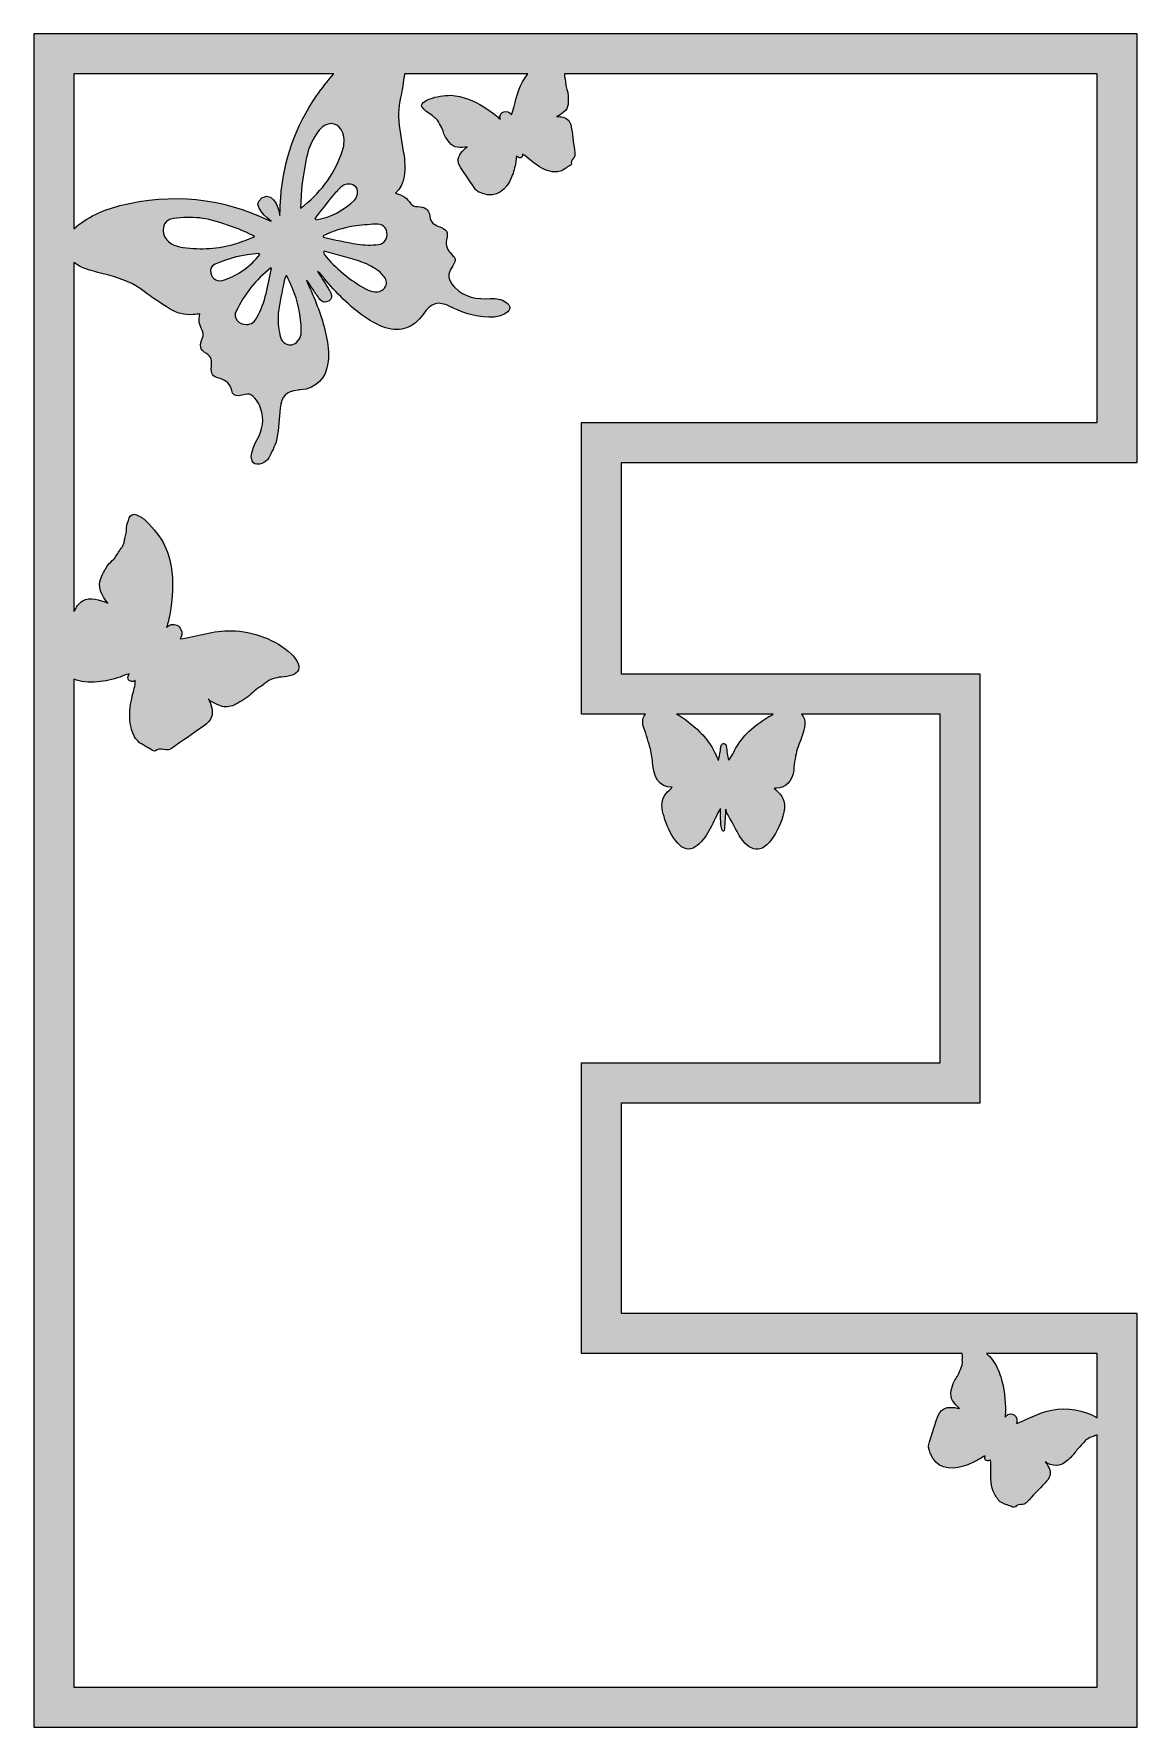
# Model space of a CAD drawing. Header units: millimetres. Extents: x 10 to 564, y -269 to -8.
# Drawn here: x 287.3 to 370, y -269.4 to -142.5 of the extents above; entities that cross this region are included whole.
import ezdxf

# ---------------------------------------------------------------- set-up
doc = ezdxf.new("R2010")
doc.units = ezdxf.units.MM
doc.header["$MEASUREMENT"] = 0
doc.layers.add('Layer 3', color=7, linetype='Continuous')

msp = doc.modelspace()

# ---------------------------------------------------------------- hatches: boundary and pattern name
at = {"layer": 'Layer 3'}
h = msp.add_hatch(color=1, dxfattribs=at)
h.dxf.hatch_style = 2
h.paths.add_polyline_path([(369.98, -174.61), (369.98, -142.45), (287.28, -142.45), (287.28, -269.45), (369.98, -269.45), (369.98, -238.42), (331.34, -238.42), (331.34, -222.63), (358.23, -222.63), (358.23, -190.47), (331.34, -190.47), (331.34, -174.61)])
edge = h.paths.add_edge_path()
edge.add_spline(control_points=[(313.11, -158.25), (312.59, -158.31), (312.05, -158.3), (311.54, -158.22), (310.68, -158.09), (309.83, -157.88), (308.98, -157.71), (308.97, -157.67), (308.97, -157.63), (308.97, -157.59), (309.68, -157.24), (310.44, -157), (311.23, -156.88), (311.78, -156.8), (312.34, -156.75), (312.9, -156.72), (313.38, -156.7), (313.69, -156.95), (313.75, -157.35), (313.81, -157.79), (313.57, -158.2), (313.11, -158.25)], knot_values=[0, 0, 0, 0, 1, 1, 1, 2, 2, 2, 3, 3, 3, 4, 4, 4, 5, 5, 5, 6, 6, 6, 7, 7, 7, 7], degree=3, periodic=1)
edge = h.paths.add_edge_path()
edge.add_spline(control_points=[(313.63, -161.41), (313.47, -161.73), (313.16, -161.83), (312.83, -161.79), (312.61, -161.77), (312.38, -161.71), (312.19, -161.6), (310.97, -160.93), (309.91, -160.06), (309.03, -158.98), (309.01, -158.96), (309, -158.92), (308.99, -158.9), (309.01, -158.85), (309.02, -158.8), (309.04, -158.75), (309.52, -158.88), (310, -159.02), (310.48, -159.15), (311.42, -159.39), (312.36, -159.65), (313.14, -160.26), (313.26, -160.35), (313.37, -160.47), (313.47, -160.59), (313.68, -160.83), (313.79, -161.11), (313.63, -161.41)], knot_values=[0, 0, 0, 0, 1, 1, 1, 2, 2, 2, 3, 3, 3, 4, 4, 4, 5, 5, 5, 6, 6, 6, 7, 7, 7, 8, 8, 8, 9, 9, 9, 9], degree=3, periodic=1)
edge = h.paths.add_edge_path()
edge.add_spline(control_points=[(311.54, -154.44), (311.52, -154.6), (311.45, -154.78), (311.34, -154.89), (310.53, -155.67), (309.58, -156.21), (308.44, -156.39), (308.41, -156.36), (308.38, -156.32), (308.35, -156.29), (308.77, -155.74), (309.19, -155.19), (309.63, -154.65), (309.84, -154.4), (310.07, -154.17), (310.3, -153.94), (310.55, -153.71), (310.96, -153.65), (311.24, -153.79), (311.52, -153.93), (311.58, -154.18), (311.54, -154.44)], knot_values=[0, 0, 0, 0, 1, 1, 1, 2, 2, 2, 3, 3, 3, 4, 4, 4, 5, 5, 5, 6, 6, 6, 7, 7, 7, 7], degree=3, periodic=1)
edge = h.paths.add_edge_path()
edge.add_spline(control_points=[(310.44, -149.88), (310.59, -150.32), (310.56, -150.75), (310.42, -151.19), (309.88, -152.85), (308.9, -154.21), (307.54, -155.32), (307.48, -155.38), (307.4, -155.42), (307.27, -155.52), (307.3, -154.23), (307.45, -153.02), (307.7, -151.83), (307.84, -151.15), (308.08, -150.51), (308.48, -149.93), (308.6, -149.76), (308.73, -149.6), (308.89, -149.46), (309.47, -148.96), (310.19, -149.16), (310.44, -149.88)], knot_values=[0, 0, 0, 0, 1, 1, 1, 2, 2, 2, 3, 3, 3, 4, 4, 4, 5, 5, 5, 6, 6, 6, 7, 7, 7, 7], degree=3, periodic=1)
edge = h.paths.add_edge_path()
edge.add_spline(control_points=[(298.47, -158.47), (298, -158.41), (297.57, -158.27), (297.25, -157.9), (296.79, -157.39), (296.85, -156.39), (297.75, -156.29), (298.4, -156.21), (299.07, -156.19), (299.72, -156.26), (300.77, -156.38), (302.85, -157.09), (303.85, -157.66), (303.36, -157.84), (302.88, -158.05), (302.38, -158.2), (301.1, -158.57), (299.8, -158.66), (298.47, -158.47)], knot_values=[0, 0, 0, 0, 1, 1, 1, 2, 2, 2, 3, 3, 3, 4, 4, 4, 5, 5, 5, 6, 6, 6, 6], degree=3, periodic=1)
edge = h.paths.add_edge_path()
edge.add_spline(control_points=[(300.86, -159.73), (301.89, -159.26), (302.98, -159.01), (304.12, -158.93), (304.14, -158.93), (304.16, -158.95), (304.22, -158.99), (303.52, -159.9), (302.62, -160.51), (301.57, -160.91), (301.09, -161.09), (300.63, -160.84), (300.54, -160.39), (300.49, -160.1), (300.56, -159.86), (300.86, -159.73)], knot_values=[0, 0, 0, 0, 1, 1, 1, 2, 2, 2, 3, 3, 3, 4, 4, 4, 5, 5, 5, 5], degree=3, periodic=1)
edge = h.paths.add_edge_path()
edge.add_spline(control_points=[(303.21, -164.25), (302.64, -164.26), (302.2, -163.74), (302.44, -163.25), (303.06, -161.98), (303.92, -160.89), (305.04, -160), (305.08, -160.03), (305.09, -160.04), (305.09, -160.05), (304.83, -161.3), (304.64, -162.58), (304, -163.72), (303.84, -164.02), (303.6, -164.25), (303.21, -164.25)], knot_values=[0, 0, 0, 0, 1, 1, 1, 2, 2, 2, 3, 3, 3, 4, 4, 4, 5, 5, 5, 5], degree=3, periodic=1)
edge = h.paths.add_edge_path()
edge.add_spline(control_points=[(305.72, -165.02), (305.62, -164.5), (305.55, -163.94), (305.6, -163.42), (305.69, -162.59), (305.89, -161.78), (306.05, -160.96), (306.07, -160.84), (306.13, -160.73), (306.17, -160.61), (306.2, -160.6), (306.23, -160.6), (306.25, -160.6), (306.38, -160.89), (306.5, -161.18), (306.63, -161.47), (307.09, -162.51), (307.31, -163.6), (307.32, -164.73), (307.32, -164.84), (307.32, -164.96), (307.29, -165.06), (307.16, -165.5), (306.83, -165.79), (306.5, -165.78), (306.13, -165.77), (305.8, -165.5), (305.72, -165.02)], knot_values=[0, 0, 0, 0, 1, 1, 1, 2, 2, 2, 3, 3, 3, 4, 4, 4, 5, 5, 5, 6, 6, 6, 7, 7, 7, 8, 8, 8, 9, 9, 9, 9], degree=3, periodic=1)
edge = h.paths.add_edge_path()
edge.add_spline(control_points=[(290.28, -145.45), (290.28, -145.45), (309.77, -145.45), (309.77, -145.45), (309.3, -145.97), (308.87, -146.53), (308.47, -147.11), (306.85, -149.42), (305.99, -151.99), (305.78, -154.78), (305.75, -155.22), (305.74, -155.65), (305.72, -156.08), (305.72, -156.08), (305.41, -154.11), (304.37, -154.76), (303.47, -155.31), (304.93, -156.37), (305.08, -156.51), (305, -156.48), (304.96, -156.47), (304.92, -156.46), (301.34, -154.71), (297.61, -154.38), (293.73, -155.33), (292.43, -155.66), (291.27, -156.2), (290.28, -157.07), (290.28, -157.07), (290.28, -145.45), (290.28, -145.45)], knot_values=[0, 0, 0, 0, 1, 1, 1, 2, 2, 2, 3, 3, 3, 4, 4, 4, 5, 5, 5, 6, 6, 6, 7, 7, 7, 8, 8, 8, 9, 9, 9, 10, 10, 10, 10], degree=3, periodic=1)
edge = h.paths.add_edge_path()
edge.add_spline(control_points=[(366.98, -246.24), (365.96, -245.64), (364.75, -245.46), (363.59, -245.67), (362.62, -245.84), (361.84, -246.35), (360.93, -246.67), (361, -246.5), (360.99, -246.32), (360.88, -246.15), (360.74, -245.96), (360.5, -245.9), (360.3, -246.01), (360.21, -246.05), (360.14, -246.12), (360.08, -246.2), (360.1, -246.07), (360.11, -245.94), (360.11, -245.81), (360.13, -244.92), (360.03, -244.03), (359.76, -243.18), (359.62, -242.7), (359.41, -242.27), (359.11, -241.87), (358.98, -241.71), (358.84, -241.56), (358.69, -241.42), (358.69, -241.42), (366.98, -241.42), (366.98, -241.42), (366.98, -241.42), (366.98, -246.24), (366.98, -246.24)], knot_values=[0, 0, 0, 0, 1, 1, 1, 2, 2, 2, 3, 3, 3, 4, 4, 4, 5, 5, 5, 6, 6, 6, 7, 7, 7, 8, 8, 8, 9, 9, 9, 10, 10, 10, 11, 11, 11, 11], degree=3, periodic=1)
edge = h.paths.add_edge_path()
edge.add_spline(control_points=[(342.71, -193.47), (342.6, -193.53), (342.49, -193.6), (342.38, -193.66), (341.78, -194.02), (341.2, -194.45), (340.68, -194.98), (340.42, -195.24), (340.2, -195.55), (339.99, -195.88), (339.78, -196.21), (339.61, -196.65), (339.37, -196.93), (339.26, -196.63), (339.24, -196.21), (339.18, -195.88), (339.17, -195.84), (339.17, -195.79), (339.14, -195.76), (339.11, -195.7), (339.06, -195.68), (339.01, -195.67), (338.97, -195.67), (338.92, -195.66), (338.89, -195.69), (338.78, -195.75), (338.77, -196.1), (338.74, -196.23), (338.69, -196.47), (338.65, -196.71), (338.6, -196.95), (338.6, -196.97), (338.5, -196.75), (338.5, -196.74), (338.45, -196.63), (338.41, -196.53), (338.36, -196.43), (338.26, -196.21), (338.15, -196.01), (338.03, -195.82), (337.78, -195.44), (337.5, -195.1), (337.19, -194.8), (336.67, -194.28), (336.08, -193.82), (335.46, -193.47), (335.46, -193.47), (342.71, -193.47), (342.71, -193.47)], knot_values=[0, 0, 0, 0, 1, 1, 1, 2, 2, 2, 3, 3, 3, 4, 4, 4, 5, 5, 5, 6, 6, 6, 7, 7, 7, 8, 8, 8, 9, 9, 9, 10, 10, 10, 11, 11, 11, 12, 12, 12, 13, 13, 13, 14, 14, 14, 15, 15, 15, 16, 16, 16, 16], degree=3, periodic=1)
edge = h.paths.add_edge_path()
edge.add_spline(control_points=[(331.34, -193.47), (331.34, -193.47), (333.12, -193.47), (333.12, -193.47), (333.05, -193.57), (332.99, -193.69), (332.94, -193.83), (332.94, -193.83), (332.94, -194.28), (332.94, -194.28), (333.12, -194.84), (333.31, -195.38), (333.46, -195.94), (333.56, -196.31), (333.64, -196.71), (333.66, -197.1), (333.71, -198.12), (334.13, -199), (335.13, -198.96), (335.01, -199.09), (334.9, -199.2), (334.79, -199.3), (334.39, -199.66), (334.29, -200.17), (334.41, -200.74), (334.63, -201.78), (335.39, -203.57), (336.36, -203.6), (336.59, -203.6), (336.81, -203.48), (337.01, -203.32), (337.87, -202.64), (338.17, -201.54), (338.74, -200.56), (338.75, -201.09), (338.73, -201.58), (338.85, -202.1), (338.87, -202.17), (338.91, -202.26), (338.97, -202.25), (339.01, -202.23), (339.03, -202.16), (339.04, -202.1), (339.09, -201.6), (339.12, -201.1), (339.14, -200.59), (339.13, -200.83), (339.57, -201.45), (339.68, -201.67), (339.89, -202.07), (340.08, -202.5), (340.34, -202.86), (340.66, -203.3), (341.11, -203.65), (341.58, -203.6), (341.89, -203.56), (342.18, -203.35), (342.42, -203.08), (342.87, -202.56), (343.21, -201.84), (343.43, -201.12), (343.68, -200.26), (343.57, -199.81), (343.01, -199.25), (342.95, -199.19), (342.88, -199.13), (342.78, -199.04), (342.87, -199.03), (342.91, -199.03), (342.96, -199.03), (343.61, -199.04), (344.16, -198.49), (344.24, -197.64), (344.29, -197.12), (344.37, -196.58), (344.51, -196.1), (344.66, -195.61), (344.88, -195.17), (345, -194.67), (345.07, -194.4), (345.11, -194.11), (345.04, -193.84), (344.99, -193.7), (344.91, -193.57), (344.82, -193.47), (344.82, -193.47), (355.23, -193.47), (355.23, -193.47), (355.23, -193.47), (355.23, -219.63), (355.23, -219.63), (355.23, -219.63), (331.34, -219.63), (331.34, -219.63), (331.34, -219.63), (328.34, -219.63), (328.34, -219.63), (328.34, -219.63), (328.34, -222.63), (328.34, -222.63), (328.34, -222.63), (328.34, -238.42), (328.34, -238.42), (328.34, -238.42), (328.34, -241.42), (328.34, -241.42), (328.34, -241.42), (331.34, -241.42), (331.34, -241.42), (331.34, -241.42), (356.88, -241.42), (356.88, -241.42), (356.9, -241.58), (356.89, -241.74), (356.88, -241.9), (356.88, -241.98), (356.89, -242.05), (356.89, -242.13), (356.88, -242.19), (356.88, -242.26), (356.86, -242.31), (356.78, -242.52), (356.69, -242.73), (356.61, -242.93), (356.58, -243), (356.56, -243.07), (356.52, -243.13), (356.44, -243.26), (356.33, -243.38), (356.27, -243.52), (356.18, -243.74), (356.1, -243.97), (356.05, -244.21), (355.92, -244.79), (356.25, -245.19), (356.68, -245.55), (356.21, -245.45), (355.67, -245.38), (355.32, -245.7), (355.12, -245.88), (355.03, -246.15), (354.95, -246.4), (354.95, -246.4), (354.42, -248.06), (354.42, -248.06), (354.38, -248.19), (354.34, -248.33), (354.35, -248.46), (354.36, -248.54), (354.39, -248.62), (354.41, -248.7), (354.44, -248.76), (354.46, -248.83), (354.48, -248.89), (354.89, -250.04), (355.9, -250.19), (356.98, -249.87), (357.39, -249.75), (357.78, -249.57), (358.15, -249.36), (358.27, -249.29), (358.44, -249.14), (358.6, -249.09), (358.57, -249.15), (358.56, -249.22), (358.57, -249.29), (358.58, -249.4), (358.65, -249.47), (358.76, -249.48), (358.79, -249.48), (358.83, -249.47), (358.86, -249.46), (358.88, -249.46), (358.91, -249.46), (358.93, -249.44), (358.96, -249.42), (358.98, -249.41), (359, -249.39), (359.05, -249.65), (359.01, -250), (359.01, -250.17), (358.99, -250.77), (359.02, -251.4), (359.29, -251.95), (359.41, -252.19), (359.58, -252.45), (359.81, -252.6), (360.07, -252.78), (360.4, -252.79), (360.67, -252.94), (360.84, -253.03), (360.88, -252.85), (361.01, -252.79), (361.17, -252.73), (361.35, -252.79), (361.51, -252.73), (361.6, -252.7), (361.66, -252.63), (361.72, -252.57), (362.17, -252.09), (362.62, -251.62), (363.07, -251.15), (363.24, -250.97), (363.41, -250.78), (363.46, -250.54), (363.53, -250.19), (363.31, -249.85), (363.1, -249.56), (363.2, -249.7), (363.73, -249.81), (363.91, -249.82), (364.18, -249.83), (364.42, -249.73), (364.62, -249.56), (364.88, -249.33), (365.15, -249.12), (365.34, -248.83), (365.42, -248.71), (365.52, -248.6), (365.61, -248.49), (365.73, -248.36), (365.87, -248.25), (365.98, -248.1), (366.18, -247.83), (366.46, -247.71), (366.77, -247.61), (366.84, -247.58), (366.91, -247.56), (366.98, -247.53), (366.98, -247.53), (366.98, -266.45), (366.98, -266.45), (366.98, -266.45), (290.28, -266.45), (290.28, -266.45), (290.28, -266.45), (290.28, -190.86), (290.28, -190.86), (290.78, -191.06), (291.39, -191.11), (292.04, -191.06), (292.62, -191.01), (293.2, -190.86), (293.75, -190.69), (293.93, -190.63), (294.2, -190.47), (294.43, -190.45), (294.38, -190.52), (294.34, -190.61), (294.33, -190.71), (294.32, -190.86), (294.39, -190.98), (294.54, -191.01), (294.59, -191.02), (294.63, -191.02), (294.68, -191.02), (294.71, -191.03), (294.75, -191.02), (294.78, -191), (294.82, -190.99), (294.85, -190.98), (294.88, -190.96), (294.89, -191.32), (294.74, -191.78), (294.68, -192.01), (294.49, -192.81), (294.36, -193.68), (294.57, -194.48), (294.66, -194.85), (294.82, -195.24), (295.09, -195.51), (295.39, -195.81), (295.83, -195.92), (296.16, -196.2), (296.36, -196.37), (296.46, -196.13), (296.65, -196.09), (296.9, -196.05), (297.12, -196.19), (297.36, -196.15), (297.48, -196.13), (297.58, -196.06), (297.68, -195.99), (298.42, -195.47), (299.15, -194.96), (299.89, -194.44), (300.16, -194.25), (300.45, -194.04), (300.58, -193.73), (300.77, -193.28), (300.57, -192.77), (300.37, -192.32), (300.46, -192.53), (301.14, -192.82), (301.39, -192.89), (301.74, -192.98), (302.1, -192.91), (302.41, -192.73), (302.82, -192.5), (303.24, -192.29), (303.58, -191.95), (303.72, -191.81), (303.88, -191.68), (304.04, -191.56), (304.23, -191.42), (304.46, -191.31), (304.63, -191.15), (304.98, -190.83), (305.4, -190.74), (305.84, -190.69), (306.11, -190.66), (306.38, -190.63), (306.64, -190.55), (307.15, -190.38), (307.26, -189.99), (307.02, -189.52), (306.91, -189.32), (306.75, -189.14), (306.59, -188.98), (305.37, -187.85), (303.75, -187.26), (302.09, -187.22), (300.73, -187.18), (299.54, -187.65), (298.24, -187.83), (298.37, -187.62), (298.42, -187.37), (298.3, -187.12), (298.18, -186.83), (297.87, -186.68), (297.57, -186.76), (297.43, -186.8), (297.32, -186.87), (297.22, -186.97), (297.28, -186.8), (297.33, -186.62), (297.37, -186.44), (297.64, -185.25), (297.74, -184.03), (297.63, -182.8), (297.56, -182.13), (297.39, -181.48), (297.1, -180.87), (296.76, -180.15), (296.26, -179.54), (295.7, -178.99), (295.5, -178.79), (295.24, -178.66), (294.98, -178.53), (294.74, -178.42), (294.53, -178.52), (294.43, -178.76), (294.34, -179), (294.23, -179.25), (294.23, -179.49), (294.23, -179.78), (294.16, -180.03), (294.09, -180.29), (294.07, -180.39), (294.06, -180.5), (294.04, -180.6), (294.02, -180.69), (293.99, -180.77), (293.95, -180.84), (293.78, -181.1), (293.61, -181.35), (293.44, -181.61), (293.39, -181.69), (293.34, -181.78), (293.27, -181.85), (293.13, -182), (292.94, -182.13), (292.83, -182.3), (292.64, -182.58), (292.47, -182.87), (292.34, -183.17), (292, -183.92), (292.33, -184.55), (292.82, -185.15), (292.22, -184.89), (291.5, -184.65), (290.94, -184.98), (290.64, -185.16), (290.45, -185.47), (290.28, -185.78), (290.28, -185.78), (290.28, -159.59), (290.28, -159.59), (290.57, -159.82), (290.89, -159.99), (291.24, -160.1), (291.78, -160.27), (292.34, -160.42), (292.9, -160.56), (293.86, -160.8), (294.75, -161.16), (295.54, -161.77), (296.14, -162.23), (296.79, -162.63), (297.43, -163.05), (297.98, -163.4), (298.58, -163.56), (299.23, -163.5), (299.39, -163.49), (299.54, -163.47), (299.73, -163.45), (299.58, -163.91), (299.7, -164.29), (299.89, -164.67), (299.98, -164.83), (300, -165.09), (299.93, -165.26), (299.69, -165.82), (299.69, -166.12), (300.21, -166.43), (300.61, -166.67), (300.61, -166.98), (300.59, -167.35), (300.54, -168), (300.63, -168.12), (301.25, -168.31), (301.7, -168.45), (302.03, -168.72), (302.11, -169.2), (302.16, -169.5), (302.35, -169.61), (302.63, -169.59), (302.8, -169.58), (302.97, -169.55), (303.12, -169.5), (303.37, -169.42), (303.55, -169.47), (303.73, -169.65), (304.07, -169.99), (304.26, -170.39), (304.37, -170.84), (304.57, -171.69), (304.29, -172.43), (303.88, -173.16), (303.72, -173.46), (303.62, -173.81), (303.58, -174.15), (303.57, -174.33), (303.7, -174.65), (303.84, -174.7), (304.04, -174.77), (304.33, -174.7), (304.53, -174.59), (304.72, -174.5), (304.88, -174.3), (304.97, -174.11), (305.18, -173.68), (305.41, -173.24), (305.5, -172.78), (305.64, -172.04), (305.68, -171.28), (305.75, -170.53), (305.83, -169.63), (306.17, -169.27), (307.09, -169.17), (307.13, -169.16), (307.18, -169.16), (307.22, -169.16), (308.53, -169.07), (309.17, -168.16), (309.3, -167.27), (309.35, -166.94), (309.38, -166.61), (309.36, -166.28), (309.28, -165.01), (308.89, -163.82), (308.44, -162.64), (308.22, -162.06), (307.95, -161.49), (307.71, -160.92), (307.9, -161.13), (308.04, -161.37), (308.19, -161.6), (308.37, -161.86), (308.53, -162.12), (308.72, -162.37), (308.9, -162.6), (309.14, -162.62), (309.39, -162.49), (309.63, -162.35), (309.62, -162.12), (309.54, -161.9), (309.5, -161.77), (309.41, -161.64), (309.33, -161.52), (309.07, -161.1), (308.8, -160.68), (308.53, -160.26), (308.66, -160.34), (308.76, -160.45), (308.85, -160.55), (308.91, -160.62), (308.97, -160.69), (309.02, -160.76), (309.94, -161.86), (310.93, -162.9), (312.12, -163.71), (312.59, -164.03), (313.11, -164.31), (313.65, -164.49), (314.77, -164.87), (315.78, -164.47), (316.45, -163.49), (317.07, -162.58), (317.56, -162.45), (318.56, -162.94), (318.61, -162.96), (318.66, -162.99), (318.71, -163.02), (319.68, -163.45), (320.7, -163.75), (321.78, -163.69), (322.09, -163.67), (322.42, -163.54), (322.68, -163.38), (323.05, -163.16), (323.03, -162.81), (322.67, -162.57), (322.33, -162.32), (321.93, -162.29), (321.52, -162.31), (320.51, -162.37), (319.56, -162.23), (318.82, -161.45), (318.29, -160.88), (318.24, -160.51), (318.65, -159.89), (318.66, -159.86), (318.68, -159.83), (318.7, -159.8), (318.94, -159.39), (318.93, -159.31), (318.58, -158.97), (318.29, -158.67), (318.11, -158.34), (318.22, -157.89), (318.35, -157.29), (318.24, -157.13), (317.64, -156.89), (317.28, -156.76), (317.01, -156.61), (316.96, -156.14), (316.9, -155.58), (316.61, -155.43), (316.03, -155.41), (315.86, -155.4), (315.61, -155.32), (315.53, -155.2), (315.28, -154.8), (314.95, -154.54), (314.39, -154.41), (315.11, -153.69), (315.11, -152.84), (315.07, -151.99), (315.06, -151.75), (315.01, -151.51), (314.97, -151.27), (314.85, -150.4), (314.63, -149.54), (314.61, -148.68), (314.6, -147.9), (314.81, -147.12), (314.93, -146.34), (314.97, -146.05), (315.03, -145.75), (315.06, -145.45), (315.06, -145.45), (324.32, -145.45), (324.32, -145.45), (324.17, -145.64), (324.04, -145.84), (323.92, -146.05), (323.47, -146.85), (323.38, -147.7), (323.08, -148.53), (323, -148.38), (322.86, -148.28), (322.67, -148.27), (322.46, -148.26), (322.27, -148.39), (322.23, -148.6), (322.21, -148.69), (322.22, -148.78), (322.25, -148.86), (322.16, -148.78), (322.07, -148.7), (321.98, -148.62), (321.34, -148.09), (320.64, -147.65), (319.86, -147.35), (319.43, -147.18), (318.99, -147.08), (318.53, -147.06), (317.99, -147.05), (317.47, -147.16), (316.96, -147.32), (316.78, -147.37), (316.61, -147.49), (316.46, -147.6), (316.32, -147.71), (316.31, -147.87), (316.43, -148), (316.54, -148.13), (316.66, -148.27), (316.8, -148.34), (316.97, -148.43), (317.1, -148.55), (317.24, -148.67), (317.29, -148.72), (317.36, -148.75), (317.41, -148.8), (317.46, -148.84), (317.5, -148.88), (317.53, -148.93), (317.63, -149.1), (317.73, -149.28), (317.83, -149.46), (317.86, -149.52), (317.9, -149.57), (317.92, -149.63), (317.97, -149.77), (317.99, -149.92), (318.06, -150.04), (318.16, -150.24), (318.29, -150.42), (318.43, -150.6), (318.78, -151.03), (319.26, -151.02), (319.77, -150.92), (319.43, -151.2), (319.06, -151.54), (319.09, -151.98), (319.1, -152.22), (319.24, -152.44), (319.38, -152.65), (319.38, -152.65), (320.28, -153.98), (320.28, -153.98), (320.35, -154.09), (320.42, -154.19), (320.53, -154.26), (320.59, -154.3), (320.66, -154.33), (320.73, -154.35), (320.79, -154.37), (320.85, -154.4), (320.91, -154.42), (321.99, -154.79), (322.69, -154.15), (323.09, -153.2), (323.25, -152.83), (323.34, -152.45), (323.41, -152.07), (323.43, -151.94), (323.42, -151.74), (323.47, -151.59), (323.5, -151.65), (323.55, -151.7), (323.6, -151.73), (323.68, -151.78), (323.78, -151.77), (323.85, -151.7), (323.87, -151.67), (323.88, -151.65), (323.9, -151.62), (323.91, -151.6), (323.92, -151.58), (323.92, -151.55), (323.92, -151.53), (323.93, -151.5), (323.92, -151.48), (324.14, -151.59), (324.37, -151.82), (324.5, -151.92), (324.92, -152.28), (325.4, -152.62), (325.95, -152.75), (326.2, -152.81), (326.48, -152.83), (326.73, -152.75), (327.01, -152.67), (327.21, -152.44), (327.48, -152.33), (327.65, -152.26), (327.54, -152.13), (327.57, -152.01), (327.62, -151.85), (327.77, -151.76), (327.83, -151.61), (327.85, -151.53), (327.84, -151.45), (327.83, -151.36), (327.75, -150.77), (327.67, -150.18), (327.59, -149.58), (327.56, -149.36), (327.52, -149.12), (327.38, -148.95), (327.16, -148.7), (326.79, -148.66), (326.46, -148.64), (326.62, -148.65), (327, -148.34), (327.12, -148.21), (327.28, -148.03), (327.35, -147.8), (327.34, -147.56), (327.33, -147.25), (327.34, -146.93), (327.24, -146.63), (327.2, -146.5), (327.17, -146.37), (327.15, -146.23), (327.12, -146.07), (327.13, -145.91), (327.08, -145.75), (327.05, -145.65), (327.05, -145.55), (327.05, -145.45), (327.05, -145.45), (366.98, -145.45), (366.98, -145.45), (366.98, -145.45), (366.98, -171.61), (366.98, -171.61), (366.98, -171.61), (331.34, -171.61), (331.34, -171.61), (331.34, -171.61), (328.34, -171.61), (328.34, -171.61), (328.34, -171.61), (328.34, -174.61), (328.34, -174.61), (328.34, -174.61), (328.34, -190.47), (328.34, -190.47), (328.34, -190.47), (328.34, -193.47), (328.34, -193.47), (328.34, -193.47), (331.34, -193.47), (331.34, -193.47)], knot_values=[0, 0, 0, 0, 1, 1, 1, 2, 2, 2, 3, 3, 3, 4, 4, 4, 5, 5, 5, 6, 6, 6, 7, 7, 7, 8, 8, 8, 9, 9, 9, 10, 10, 10, 11, 11, 11, 12, 12, 12, 13, 13, 13, 14, 14, 14, 15, 15, 15, 16, 16, 16, 17, 17, 17, 18, 18, 18, 19, 19, 19, 20, 20, 20, 21, 21, 21, 22, 22, 22, 23, 23, 23, 24, 24, 24, 25, 25, 25, 26, 26, 26, 27, 27, 27, 28, 28, 28, 29, 29, 29, 30, 30, 30, 31, 31, 31, 32, 32, 32, 33, 33, 33, 34, 34, 34, 35, 35, 35, 36, 36, 36, 37, 37, 37, 38, 38, 38, 39, 39, 39, 40, 40, 40, 41, 41, 41, 42, 42, 42, 43, 43, 43, 44, 44, 44, 45, 45, 45, 46, 46, 46, 47, 47, 47, 48, 48, 48, 49, 49, 49, 50, 50, 50, 51, 51, 51, 52, 52, 52, 53, 53, 53, 54, 54, 54, 55, 55, 55, 56, 56, 56, 57, 57, 57, 58, 58, 58, 59, 59, 59, 60, 60, 60, 61, 61, 61, 62, 62, 62, 63, 63, 63, 64, 64, 64, 65, 65, 65, 66, 66, 66, 67, 67, 67, 68, 68, 68, 69, 69, 69, 70, 70, 70, 71, 71, 71, 72, 72, 72, 73, 73, 73, 74, 74, 74, 75, 75, 75, 76, 76, 76, 77, 77, 77, 78, 78, 78, 79, 79, 79, 80, 80, 80, 81, 81, 81, 82, 82, 82, 83, 83, 83, 84, 84, 84, 85, 85, 85, 86, 86, 86, 87, 87, 87, 88, 88, 88, 89, 89, 89, 90, 90, 90, 91, 91, 91, 92, 92, 92, 93, 93, 93, 94, 94, 94, 95, 95, 95, 96, 96, 96, 97, 97, 97, 98, 98, 98, 99, 99, 99, 100, 100, 100, 101, 101, 101, 102, 102, 102, 103, 103, 103, 104, 104, 104, 105, 105, 105, 106, 106, 106, 107, 107, 107, 108, 108, 108, 109, 109, 109, 110, 110, 110, 111, 111, 111, 112, 112, 112, 113, 113, 113, 114, 114, 114, 115, 115, 115, 116, 116, 116, 117, 117, 117, 118, 118, 118, 119, 119, 119, 120, 120, 120, 121, 121, 121, 122, 122, 122, 123, 123, 123, 124, 124, 124, 125, 125, 125, 126, 126, 126, 127, 127, 127, 128, 128, 128, 129, 129, 129, 130, 130, 130, 131, 131, 131, 132, 132, 132, 133, 133, 133, 134, 134, 134, 135, 135, 135, 136, 136, 136, 137, 137, 137, 138, 138, 138, 139, 139, 139, 140, 140, 140, 141, 141, 141, 142, 142, 142, 143, 143, 143, 144, 144, 144, 145, 145, 145, 146, 146, 146, 147, 147, 147, 148, 148, 148, 149, 149, 149, 150, 150, 150, 151, 151, 151, 152, 152, 152, 153, 153, 153, 154, 154, 154, 155, 155, 155, 156, 156, 156, 157, 157, 157, 158, 158, 158, 159, 159, 159, 160, 160, 160, 161, 161, 161, 162, 162, 162, 163, 163, 163, 164, 164, 164, 165, 165, 165, 166, 166, 166, 167, 167, 167, 168, 168, 168, 169, 169, 169, 170, 170, 170, 171, 171, 171, 172, 172, 172, 173, 173, 173, 174, 174, 174, 175, 175, 175, 176, 176, 176, 177, 177, 177, 178, 178, 178, 179, 179, 179, 180, 180, 180, 181, 181, 181, 182, 182, 182, 183, 183, 183, 184, 184, 184, 185, 185, 185, 186, 186, 186, 187, 187, 187, 188, 188, 188, 189, 189, 189, 190, 190, 190, 191, 191, 191, 192, 192, 192, 193, 193, 193, 194, 194, 194, 195, 195, 195, 196, 196, 196, 197, 197, 197, 198, 198, 198, 199, 199, 199, 200, 200, 200, 201, 201, 201, 202, 202, 202, 203, 203, 203, 204, 204, 204, 205, 205, 205, 206, 206, 206, 207, 207, 207, 208, 208, 208, 209, 209, 209, 210, 210, 210, 211, 211, 211, 212, 212, 212, 213, 213, 213, 214, 214, 214, 215, 215, 215, 216, 216, 216, 217, 217, 217, 218, 218, 218, 219, 219, 219, 220, 220, 220, 221, 221, 221, 222, 222, 222, 223, 223, 223, 224, 224, 224, 225, 225, 225, 226, 226, 226, 227, 227, 227, 228, 228, 228, 229, 229, 229, 230, 230, 230, 231, 231, 231, 232, 232, 232, 233, 233, 233, 234, 234, 234, 235, 235, 235, 236, 236, 236, 237, 237, 237, 238, 238, 238, 239, 239, 239, 240, 240, 240, 241, 241, 241, 242, 242, 242, 243, 243, 243, 244, 244, 244, 245, 245, 245, 246, 246, 246, 247, 247, 247, 248, 248, 248, 249, 249, 249, 249], degree=3, periodic=1)

# ---------------------------------------------------------------- linework, layer by layer
at = {"layer": 'Layer 3', "lineweight": 0}
msp.add_lwpolyline([(369.98, -174.61), (369.98, -142.45), (287.28, -142.45), (287.28, -269.45), (369.98, -269.45), (369.98, -238.42), (331.34, -238.42), (331.34, -222.63), (358.23, -222.63), (358.23, -190.47), (331.34, -190.47), (331.34, -174.61), (369.98, -174.61)], dxfattribs=at)
for points, knots in [([(290.28, -145.45), (290.28, -145.45), (309.77, -145.45), (309.77, -145.45), (309.3, -145.97), (308.87, -146.53), (308.47, -147.11), (306.85, -149.42), (305.99, -151.99), (305.78, -154.78), (305.75, -155.22), (305.74, -155.65), (305.72, -156.08), (305.72, -156.08), (305.41, -154.11), (304.37, -154.76), (303.47, -155.31), (304.93, -156.37), (305.08, -156.51), (305, -156.48), (304.96, -156.47), (304.92, -156.46), (301.34, -154.71), (297.61, -154.38), (293.73, -155.33), (292.43, -155.66), (291.27, -156.2), (290.28, -157.07), (290.28, -157.07), (290.28, -145.45), (290.28, -145.45)], [0, 0, 0, 0, 1, 1, 1, 2, 2, 2, 3, 3, 3, 4, 4, 4, 5, 5, 5, 6, 6, 6, 7, 7, 7, 8, 8, 8, 9, 9, 9, 10, 10, 10, 10]), ([(331.34, -193.47), (331.34, -193.47), (333.12, -193.47), (333.12, -193.47), (333.05, -193.57), (332.99, -193.69), (332.94, -193.83), (332.94, -193.83), (332.94, -194.28), (332.94, -194.28), (333.12, -194.84), (333.31, -195.38), (333.46, -195.94), (333.56, -196.31), (333.64, -196.71), (333.66, -197.1), (333.71, -198.12), (334.13, -199), (335.13, -198.96), (335.01, -199.09), (334.9, -199.2), (334.79, -199.3), (334.39, -199.66), (334.29, -200.17), (334.41, -200.74), (334.63, -201.78), (335.39, -203.57), (336.36, -203.6), (336.59, -203.6), (336.81, -203.48), (337.01, -203.32), (337.87, -202.64), (338.17, -201.54), (338.74, -200.56), (338.75, -201.09), (338.73, -201.58), (338.85, -202.1), (338.87, -202.17), (338.91, -202.26), (338.97, -202.25), (339.01, -202.23), (339.03, -202.16), (339.04, -202.1), (339.09, -201.6), (339.12, -201.1), (339.14, -200.59), (339.13, -200.83), (339.57, -201.45), (339.68, -201.67), (339.89, -202.07), (340.08, -202.5), (340.34, -202.86), (340.66, -203.3), (341.11, -203.65), (341.58, -203.6), (341.89, -203.56), (342.18, -203.35), (342.42, -203.08), (342.87, -202.56), (343.21, -201.84), (343.43, -201.12), (343.68, -200.26), (343.57, -199.81), (343.01, -199.25), (342.95, -199.19), (342.88, -199.13), (342.78, -199.04), (342.87, -199.03), (342.91, -199.03), (342.96, -199.03), (343.61, -199.04), (344.16, -198.49), (344.24, -197.64), (344.29, -197.12), (344.37, -196.58), (344.51, -196.1), (344.66, -195.61), (344.88, -195.17), (345, -194.67), (345.07, -194.4), (345.11, -194.11), (345.04, -193.84), (344.99, -193.7), (344.91, -193.57), (344.82, -193.47), (344.82, -193.47), (355.23, -193.47), (355.23, -193.47), (355.23, -193.47), (355.23, -219.63), (355.23, -219.63), (355.23, -219.63), (331.34, -219.63), (331.34, -219.63), (331.34, -219.63), (328.34, -219.63), (328.34, -219.63), (328.34, -219.63), (328.34, -222.63), (328.34, -222.63), (328.34, -222.63), (328.34, -238.42), (328.34, -238.42), (328.34, -238.42), (328.34, -241.42), (328.34, -241.42), (328.34, -241.42), (331.34, -241.42), (331.34, -241.42), (331.34, -241.42), (356.88, -241.42), (356.88, -241.42), (356.9, -241.58), (356.89, -241.74), (356.88, -241.9), (356.88, -241.98), (356.89, -242.05), (356.89, -242.13), (356.88, -242.19), (356.88, -242.26), (356.86, -242.31), (356.78, -242.52), (356.69, -242.73), (356.61, -242.93), (356.58, -243), (356.56, -243.07), (356.52, -243.13), (356.44, -243.26), (356.33, -243.38), (356.27, -243.52), (356.18, -243.74), (356.1, -243.97), (356.05, -244.21), (355.92, -244.79), (356.25, -245.19), (356.68, -245.55), (356.21, -245.45), (355.67, -245.38), (355.32, -245.7), (355.12, -245.88), (355.03, -246.15), (354.95, -246.4), (354.95, -246.4), (354.42, -248.06), (354.42, -248.06), (354.38, -248.19), (354.34, -248.33), (354.35, -248.46), (354.36, -248.54), (354.39, -248.62), (354.41, -248.7), (354.44, -248.76), (354.46, -248.83), (354.48, -248.89), (354.89, -250.04), (355.9, -250.19), (356.98, -249.87), (357.39, -249.75), (357.78, -249.57), (358.15, -249.36), (358.27, -249.29), (358.44, -249.14), (358.6, -249.09), (358.57, -249.15), (358.56, -249.22), (358.57, -249.29), (358.58, -249.4), (358.65, -249.47), (358.76, -249.48), (358.79, -249.48), (358.83, -249.47), (358.86, -249.46), (358.88, -249.46), (358.91, -249.46), (358.93, -249.44), (358.96, -249.42), (358.98, -249.41), (359, -249.39), (359.05, -249.65), (359.01, -250), (359.01, -250.17), (358.99, -250.77), (359.02, -251.4), (359.29, -251.95), (359.41, -252.19), (359.58, -252.45), (359.81, -252.6), (360.07, -252.78), (360.4, -252.79), (360.67, -252.94), (360.84, -253.03), (360.88, -252.85), (361.01, -252.79), (361.17, -252.73), (361.35, -252.79), (361.51, -252.73), (361.6, -252.7), (361.66, -252.63), (361.72, -252.57), (362.17, -252.09), (362.62, -251.62), (363.07, -251.15), (363.24, -250.97), (363.41, -250.78), (363.46, -250.54), (363.53, -250.19), (363.31, -249.85), (363.1, -249.56), (363.2, -249.7), (363.73, -249.81), (363.91, -249.82), (364.18, -249.83), (364.42, -249.73), (364.62, -249.56), (364.88, -249.33), (365.15, -249.12), (365.34, -248.83), (365.42, -248.71), (365.52, -248.6), (365.61, -248.49), (365.73, -248.36), (365.87, -248.25), (365.98, -248.1), (366.18, -247.83), (366.46, -247.71), (366.77, -247.61), (366.84, -247.58), (366.91, -247.56), (366.98, -247.53), (366.98, -247.53), (366.98, -266.45), (366.98, -266.45), (366.98, -266.45), (290.28, -266.45), (290.28, -266.45), (290.28, -266.45), (290.28, -190.86), (290.28, -190.86), (290.78, -191.06), (291.39, -191.11), (292.04, -191.06), (292.62, -191.01), (293.2, -190.86), (293.75, -190.69), (293.93, -190.63), (294.2, -190.47), (294.43, -190.45), (294.38, -190.52), (294.34, -190.61), (294.33, -190.71), (294.32, -190.86), (294.39, -190.98), (294.54, -191.01), (294.59, -191.02), (294.63, -191.02), (294.68, -191.02), (294.71, -191.03), (294.75, -191.02), (294.78, -191), (294.82, -190.99), (294.85, -190.98), (294.88, -190.96), (294.89, -191.32), (294.74, -191.78), (294.68, -192.01), (294.49, -192.81), (294.36, -193.68), (294.57, -194.48), (294.66, -194.85), (294.82, -195.24), (295.09, -195.51), (295.39, -195.81), (295.83, -195.92), (296.16, -196.2), (296.36, -196.37), (296.46, -196.13), (296.65, -196.09), (296.9, -196.05), (297.12, -196.19), (297.36, -196.15), (297.48, -196.13), (297.58, -196.06), (297.68, -195.99), (298.42, -195.47), (299.15, -194.96), (299.89, -194.44), (300.16, -194.25), (300.45, -194.04), (300.58, -193.73), (300.77, -193.28), (300.57, -192.77), (300.37, -192.32), (300.46, -192.53), (301.14, -192.82), (301.39, -192.89), (301.74, -192.98), (302.1, -192.91), (302.41, -192.73), (302.82, -192.5), (303.24, -192.29), (303.58, -191.95), (303.72, -191.81), (303.88, -191.68), (304.04, -191.56), (304.23, -191.42), (304.46, -191.31), (304.63, -191.15), (304.98, -190.83), (305.4, -190.74), (305.84, -190.69), (306.11, -190.66), (306.38, -190.63), (306.64, -190.55), (307.15, -190.38), (307.26, -189.99), (307.02, -189.52), (306.91, -189.32), (306.75, -189.14), (306.59, -188.98), (305.37, -187.85), (303.75, -187.26), (302.09, -187.22), (300.73, -187.18), (299.54, -187.65), (298.24, -187.83), (298.37, -187.62), (298.42, -187.37), (298.3, -187.12), (298.18, -186.83), (297.87, -186.68), (297.57, -186.76), (297.43, -186.8), (297.32, -186.87), (297.22, -186.97), (297.28, -186.8), (297.33, -186.62), (297.37, -186.44), (297.64, -185.25), (297.74, -184.03), (297.63, -182.8), (297.56, -182.13), (297.39, -181.48), (297.1, -180.87), (296.76, -180.15), (296.26, -179.54), (295.7, -178.99), (295.5, -178.79), (295.24, -178.66), (294.98, -178.53), (294.74, -178.42), (294.53, -178.52), (294.43, -178.76), (294.34, -179), (294.23, -179.25), (294.23, -179.49), (294.23, -179.78), (294.16, -180.03), (294.09, -180.29), (294.07, -180.39), (294.06, -180.5), (294.04, -180.6), (294.02, -180.69), (293.99, -180.77), (293.95, -180.84), (293.78, -181.1), (293.61, -181.35), (293.44, -181.61), (293.39, -181.69), (293.34, -181.78), (293.27, -181.85), (293.13, -182), (292.94, -182.13), (292.83, -182.3), (292.64, -182.58), (292.47, -182.87), (292.34, -183.17), (292, -183.92), (292.33, -184.55), (292.82, -185.15), (292.22, -184.89), (291.5, -184.65), (290.94, -184.98), (290.64, -185.16), (290.45, -185.47), (290.28, -185.78), (290.28, -185.78), (290.28, -159.59), (290.28, -159.59), (290.57, -159.82), (290.89, -159.99), (291.24, -160.1), (291.78, -160.27), (292.34, -160.42), (292.9, -160.56), (293.86, -160.8), (294.75, -161.16), (295.54, -161.77), (296.14, -162.23), (296.79, -162.63), (297.43, -163.05), (297.98, -163.4), (298.58, -163.56), (299.23, -163.5), (299.39, -163.49), (299.54, -163.47), (299.73, -163.45), (299.58, -163.91), (299.7, -164.29), (299.89, -164.67), (299.98, -164.83), (300, -165.09), (299.93, -165.26), (299.69, -165.82), (299.69, -166.12), (300.21, -166.43), (300.61, -166.67), (300.61, -166.98), (300.59, -167.35), (300.54, -168), (300.63, -168.12), (301.25, -168.31), (301.7, -168.45), (302.03, -168.72), (302.11, -169.2), (302.16, -169.5), (302.35, -169.61), (302.63, -169.59), (302.8, -169.58), (302.97, -169.55), (303.12, -169.5), (303.37, -169.42), (303.55, -169.47), (303.73, -169.65), (304.07, -169.99), (304.26, -170.39), (304.37, -170.84), (304.57, -171.69), (304.29, -172.43), (303.88, -173.16), (303.72, -173.46), (303.62, -173.81), (303.58, -174.15), (303.57, -174.33), (303.7, -174.65), (303.84, -174.7), (304.04, -174.77), (304.33, -174.7), (304.53, -174.59), (304.72, -174.5), (304.88, -174.3), (304.97, -174.11), (305.18, -173.68), (305.41, -173.24), (305.5, -172.78), (305.64, -172.04), (305.68, -171.28), (305.75, -170.53), (305.83, -169.63), (306.17, -169.27), (307.09, -169.17), (307.13, -169.16), (307.18, -169.16), (307.22, -169.16), (308.53, -169.07), (309.17, -168.16), (309.3, -167.27), (309.35, -166.94), (309.38, -166.61), (309.36, -166.28), (309.28, -165.01), (308.89, -163.82), (308.44, -162.64), (308.22, -162.06), (307.95, -161.49), (307.71, -160.92), (307.9, -161.13), (308.04, -161.37), (308.19, -161.6), (308.37, -161.86), (308.53, -162.12), (308.72, -162.37), (308.9, -162.6), (309.14, -162.62), (309.39, -162.49), (309.63, -162.35), (309.62, -162.12), (309.54, -161.9), (309.5, -161.77), (309.41, -161.64), (309.33, -161.52), (309.07, -161.1), (308.8, -160.68), (308.53, -160.26), (308.66, -160.34), (308.76, -160.45), (308.85, -160.55), (308.91, -160.62), (308.97, -160.69), (309.02, -160.76), (309.94, -161.86), (310.93, -162.9), (312.12, -163.71), (312.59, -164.03), (313.11, -164.31), (313.65, -164.49), (314.77, -164.87), (315.78, -164.47), (316.45, -163.49), (317.07, -162.58), (317.56, -162.45), (318.56, -162.94), (318.61, -162.96), (318.66, -162.99), (318.71, -163.02), (319.68, -163.45), (320.7, -163.75), (321.78, -163.69), (322.09, -163.67), (322.42, -163.54), (322.68, -163.38), (323.05, -163.16), (323.03, -162.81), (322.67, -162.57), (322.33, -162.32), (321.93, -162.29), (321.52, -162.31), (320.51, -162.37), (319.56, -162.23), (318.82, -161.45), (318.29, -160.88), (318.24, -160.51), (318.65, -159.89), (318.66, -159.86), (318.68, -159.83), (318.7, -159.8), (318.94, -159.39), (318.93, -159.31), (318.58, -158.97), (318.29, -158.67), (318.11, -158.34), (318.22, -157.89), (318.35, -157.29), (318.24, -157.13), (317.64, -156.89), (317.28, -156.76), (317.01, -156.61), (316.96, -156.14), (316.9, -155.58), (316.61, -155.43), (316.03, -155.41), (315.86, -155.4), (315.61, -155.32), (315.53, -155.2), (315.28, -154.8), (314.95, -154.54), (314.39, -154.41), (315.11, -153.69), (315.11, -152.84), (315.07, -151.99), (315.06, -151.75), (315.01, -151.51), (314.97, -151.27), (314.85, -150.4), (314.63, -149.54), (314.61, -148.68), (314.6, -147.9), (314.81, -147.12), (314.93, -146.34), (314.97, -146.05), (315.03, -145.75), (315.06, -145.45), (315.06, -145.45), (324.32, -145.45), (324.32, -145.45), (324.17, -145.64), (324.04, -145.84), (323.92, -146.05), (323.47, -146.85), (323.38, -147.7), (323.08, -148.53), (323, -148.38), (322.86, -148.28), (322.67, -148.27), (322.46, -148.26), (322.27, -148.39), (322.23, -148.6), (322.21, -148.69), (322.22, -148.78), (322.25, -148.86), (322.16, -148.78), (322.07, -148.7), (321.98, -148.62), (321.34, -148.09), (320.64, -147.65), (319.86, -147.35), (319.43, -147.18), (318.99, -147.08), (318.53, -147.06), (317.99, -147.05), (317.47, -147.16), (316.96, -147.32), (316.78, -147.37), (316.61, -147.49), (316.46, -147.6), (316.32, -147.71), (316.31, -147.87), (316.43, -148), (316.54, -148.13), (316.66, -148.27), (316.8, -148.34), (316.97, -148.43), (317.1, -148.55), (317.24, -148.67), (317.29, -148.72), (317.36, -148.75), (317.41, -148.8), (317.46, -148.84), (317.5, -148.88), (317.53, -148.93), (317.63, -149.1), (317.73, -149.28), (317.83, -149.46), (317.86, -149.52), (317.9, -149.57), (317.92, -149.63), (317.97, -149.77), (317.99, -149.92), (318.06, -150.04), (318.16, -150.24), (318.29, -150.42), (318.43, -150.6), (318.78, -151.03), (319.26, -151.02), (319.77, -150.92), (319.43, -151.2), (319.06, -151.54), (319.09, -151.98), (319.1, -152.22), (319.24, -152.44), (319.38, -152.65), (319.38, -152.65), (320.28, -153.98), (320.28, -153.98), (320.35, -154.09), (320.42, -154.19), (320.53, -154.26), (320.59, -154.3), (320.66, -154.33), (320.73, -154.35), (320.79, -154.37), (320.85, -154.4), (320.91, -154.42), (321.99, -154.79), (322.69, -154.15), (323.09, -153.2), (323.25, -152.83), (323.34, -152.45), (323.41, -152.07), (323.43, -151.94), (323.42, -151.74), (323.47, -151.59), (323.5, -151.65), (323.55, -151.7), (323.6, -151.73), (323.68, -151.78), (323.78, -151.77), (323.85, -151.7), (323.87, -151.67), (323.88, -151.65), (323.9, -151.62), (323.91, -151.6), (323.92, -151.58), (323.92, -151.55), (323.92, -151.53), (323.93, -151.5), (323.92, -151.48), (324.14, -151.59), (324.37, -151.82), (324.5, -151.92), (324.92, -152.28), (325.4, -152.62), (325.95, -152.75), (326.2, -152.81), (326.48, -152.83), (326.73, -152.75), (327.01, -152.67), (327.21, -152.44), (327.48, -152.33), (327.65, -152.26), (327.54, -152.13), (327.57, -152.01), (327.62, -151.85), (327.77, -151.76), (327.83, -151.61), (327.85, -151.53), (327.84, -151.45), (327.83, -151.36), (327.75, -150.77), (327.67, -150.18), (327.59, -149.58), (327.56, -149.36), (327.52, -149.12), (327.38, -148.95), (327.16, -148.7), (326.79, -148.66), (326.46, -148.64), (326.62, -148.65), (327, -148.34), (327.12, -148.21), (327.28, -148.03), (327.35, -147.8), (327.34, -147.56), (327.33, -147.25), (327.34, -146.93), (327.24, -146.63), (327.2, -146.5), (327.17, -146.37), (327.15, -146.23), (327.12, -146.07), (327.13, -145.91), (327.08, -145.75), (327.05, -145.65), (327.05, -145.55), (327.05, -145.45), (327.05, -145.45), (366.98, -145.45), (366.98, -145.45), (366.98, -145.45), (366.98, -171.61), (366.98, -171.61), (366.98, -171.61), (331.34, -171.61), (331.34, -171.61), (331.34, -171.61), (328.34, -171.61), (328.34, -171.61), (328.34, -171.61), (328.34, -174.61), (328.34, -174.61), (328.34, -174.61), (328.34, -190.47), (328.34, -190.47), (328.34, -190.47), (328.34, -193.47), (328.34, -193.47), (328.34, -193.47), (331.34, -193.47), (331.34, -193.47)], [0, 0, 0, 0, 1, 1, 1, 2, 2, 2, 3, 3, 3, 4, 4, 4, 5, 5, 5, 6, 6, 6, 7, 7, 7, 8, 8, 8, 9, 9, 9, 10, 10, 10, 11, 11, 11, 12, 12, 12, 13, 13, 13, 14, 14, 14, 15, 15, 15, 16, 16, 16, 17, 17, 17, 18, 18, 18, 19, 19, 19, 20, 20, 20, 21, 21, 21, 22, 22, 22, 23, 23, 23, 24, 24, 24, 25, 25, 25, 26, 26, 26, 27, 27, 27, 28, 28, 28, 29, 29, 29, 30, 30, 30, 31, 31, 31, 32, 32, 32, 33, 33, 33, 34, 34, 34, 35, 35, 35, 36, 36, 36, 37, 37, 37, 38, 38, 38, 39, 39, 39, 40, 40, 40, 41, 41, 41, 42, 42, 42, 43, 43, 43, 44, 44, 44, 45, 45, 45, 46, 46, 46, 47, 47, 47, 48, 48, 48, 49, 49, 49, 50, 50, 50, 51, 51, 51, 52, 52, 52, 53, 53, 53, 54, 54, 54, 55, 55, 55, 56, 56, 56, 57, 57, 57, 58, 58, 58, 59, 59, 59, 60, 60, 60, 61, 61, 61, 62, 62, 62, 63, 63, 63, 64, 64, 64, 65, 65, 65, 66, 66, 66, 67, 67, 67, 68, 68, 68, 69, 69, 69, 70, 70, 70, 71, 71, 71, 72, 72, 72, 73, 73, 73, 74, 74, 74, 75, 75, 75, 76, 76, 76, 77, 77, 77, 78, 78, 78, 79, 79, 79, 80, 80, 80, 81, 81, 81, 82, 82, 82, 83, 83, 83, 84, 84, 84, 85, 85, 85, 86, 86, 86, 87, 87, 87, 88, 88, 88, 89, 89, 89, 90, 90, 90, 91, 91, 91, 92, 92, 92, 93, 93, 93, 94, 94, 94, 95, 95, 95, 96, 96, 96, 97, 97, 97, 98, 98, 98, 99, 99, 99, 100, 100, 100, 101, 101, 101, 102, 102, 102, 103, 103, 103, 104, 104, 104, 105, 105, 105, 106, 106, 106, 107, 107, 107, 108, 108, 108, 109, 109, 109, 110, 110, 110, 111, 111, 111, 112, 112, 112, 113, 113, 113, 114, 114, 114, 115, 115, 115, 116, 116, 116, 117, 117, 117, 118, 118, 118, 119, 119, 119, 120, 120, 120, 121, 121, 121, 122, 122, 122, 123, 123, 123, 124, 124, 124, 125, 125, 125, 126, 126, 126, 127, 127, 127, 128, 128, 128, 129, 129, 129, 130, 130, 130, 131, 131, 131, 132, 132, 132, 133, 133, 133, 134, 134, 134, 135, 135, 135, 136, 136, 136, 137, 137, 137, 138, 138, 138, 139, 139, 139, 140, 140, 140, 141, 141, 141, 142, 142, 142, 143, 143, 143, 144, 144, 144, 145, 145, 145, 146, 146, 146, 147, 147, 147, 148, 148, 148, 149, 149, 149, 150, 150, 150, 151, 151, 151, 152, 152, 152, 153, 153, 153, 154, 154, 154, 155, 155, 155, 156, 156, 156, 157, 157, 157, 158, 158, 158, 159, 159, 159, 160, 160, 160, 161, 161, 161, 162, 162, 162, 163, 163, 163, 164, 164, 164, 165, 165, 165, 166, 166, 166, 167, 167, 167, 168, 168, 168, 169, 169, 169, 170, 170, 170, 171, 171, 171, 172, 172, 172, 173, 173, 173, 174, 174, 174, 175, 175, 175, 176, 176, 176, 177, 177, 177, 178, 178, 178, 179, 179, 179, 180, 180, 180, 181, 181, 181, 182, 182, 182, 183, 183, 183, 184, 184, 184, 185, 185, 185, 186, 186, 186, 187, 187, 187, 188, 188, 188, 189, 189, 189, 190, 190, 190, 191, 191, 191, 192, 192, 192, 193, 193, 193, 194, 194, 194, 195, 195, 195, 196, 196, 196, 197, 197, 197, 198, 198, 198, 199, 199, 199, 200, 200, 200, 201, 201, 201, 202, 202, 202, 203, 203, 203, 204, 204, 204, 205, 205, 205, 206, 206, 206, 207, 207, 207, 208, 208, 208, 209, 209, 209, 210, 210, 210, 211, 211, 211, 212, 212, 212, 213, 213, 213, 214, 214, 214, 215, 215, 215, 216, 216, 216, 217, 217, 217, 218, 218, 218, 219, 219, 219, 220, 220, 220, 221, 221, 221, 222, 222, 222, 223, 223, 223, 224, 224, 224, 225, 225, 225, 226, 226, 226, 227, 227, 227, 228, 228, 228, 229, 229, 229, 230, 230, 230, 231, 231, 231, 232, 232, 232, 233, 233, 233, 234, 234, 234, 235, 235, 235, 236, 236, 236, 237, 237, 237, 238, 238, 238, 239, 239, 239, 240, 240, 240, 241, 241, 241, 242, 242, 242, 243, 243, 243, 244, 244, 244, 245, 245, 245, 246, 246, 246, 247, 247, 247, 248, 248, 248, 249, 249, 249, 249]), ([(310.44, -149.88), (310.59, -150.32), (310.56, -150.75), (310.42, -151.19), (309.88, -152.85), (308.9, -154.21), (307.54, -155.32), (307.48, -155.38), (307.4, -155.42), (307.27, -155.52), (307.3, -154.23), (307.45, -153.02), (307.7, -151.83), (307.84, -151.15), (308.08, -150.51), (308.48, -149.93), (308.6, -149.76), (308.73, -149.6), (308.89, -149.46), (309.47, -148.96), (310.19, -149.16), (310.44, -149.88)], [0, 0, 0, 0, 1, 1, 1, 2, 2, 2, 3, 3, 3, 4, 4, 4, 5, 5, 5, 6, 6, 6, 7, 7, 7, 7]), ([(311.54, -154.44), (311.52, -154.6), (311.45, -154.78), (311.34, -154.89), (310.53, -155.67), (309.58, -156.21), (308.44, -156.39), (308.41, -156.36), (308.38, -156.32), (308.35, -156.29), (308.77, -155.74), (309.19, -155.19), (309.63, -154.65), (309.84, -154.4), (310.07, -154.17), (310.3, -153.94), (310.55, -153.71), (310.96, -153.65), (311.24, -153.79), (311.52, -153.93), (311.58, -154.18), (311.54, -154.44)], [0, 0, 0, 0, 1, 1, 1, 2, 2, 2, 3, 3, 3, 4, 4, 4, 5, 5, 5, 6, 6, 6, 7, 7, 7, 7]), ([(298.47, -158.47), (298, -158.41), (297.57, -158.27), (297.25, -157.9), (296.79, -157.39), (296.85, -156.39), (297.75, -156.29), (298.4, -156.21), (299.07, -156.19), (299.72, -156.26), (300.77, -156.38), (302.85, -157.09), (303.85, -157.66), (303.36, -157.84), (302.88, -158.05), (302.38, -158.2), (301.1, -158.57), (299.8, -158.66), (298.47, -158.47)], [0, 0, 0, 0, 1, 1, 1, 2, 2, 2, 3, 3, 3, 4, 4, 4, 5, 5, 5, 6, 6, 6, 6]), ([(313.11, -158.25), (312.59, -158.31), (312.05, -158.3), (311.54, -158.22), (310.68, -158.09), (309.83, -157.88), (308.98, -157.71), (308.97, -157.67), (308.97, -157.63), (308.97, -157.59), (309.68, -157.24), (310.44, -157), (311.23, -156.88), (311.78, -156.8), (312.34, -156.75), (312.9, -156.72), (313.38, -156.7), (313.69, -156.95), (313.75, -157.35), (313.81, -157.79), (313.57, -158.2), (313.11, -158.25)], [0, 0, 0, 0, 1, 1, 1, 2, 2, 2, 3, 3, 3, 4, 4, 4, 5, 5, 5, 6, 6, 6, 7, 7, 7, 7]), ([(300.86, -159.73), (301.89, -159.26), (302.98, -159.01), (304.12, -158.93), (304.14, -158.93), (304.16, -158.95), (304.22, -158.99), (303.52, -159.9), (302.62, -160.51), (301.57, -160.91), (301.09, -161.09), (300.63, -160.84), (300.54, -160.39), (300.49, -160.1), (300.56, -159.86), (300.86, -159.73)], [0, 0, 0, 0, 1, 1, 1, 2, 2, 2, 3, 3, 3, 4, 4, 4, 5, 5, 5, 5]), ([(303.21, -164.25), (302.64, -164.26), (302.2, -163.74), (302.44, -163.25), (303.06, -161.98), (303.92, -160.89), (305.04, -160), (305.08, -160.03), (305.09, -160.04), (305.09, -160.05), (304.83, -161.3), (304.64, -162.58), (304, -163.72), (303.84, -164.02), (303.6, -164.25), (303.21, -164.25)], [0, 0, 0, 0, 1, 1, 1, 2, 2, 2, 3, 3, 3, 4, 4, 4, 5, 5, 5, 5]), ([(313.63, -161.41), (313.47, -161.73), (313.16, -161.83), (312.83, -161.79), (312.61, -161.77), (312.38, -161.71), (312.19, -161.6), (310.97, -160.93), (309.91, -160.06), (309.03, -158.98), (309.01, -158.96), (309, -158.92), (308.99, -158.9), (309.01, -158.85), (309.02, -158.8), (309.04, -158.75), (309.52, -158.88), (310, -159.02), (310.48, -159.15), (311.42, -159.39), (312.36, -159.65), (313.14, -160.26), (313.26, -160.35), (313.37, -160.47), (313.47, -160.59), (313.68, -160.83), (313.79, -161.11), (313.63, -161.41)], [0, 0, 0, 0, 1, 1, 1, 2, 2, 2, 3, 3, 3, 4, 4, 4, 5, 5, 5, 6, 6, 6, 7, 7, 7, 8, 8, 8, 9, 9, 9, 9]), ([(305.72, -165.02), (305.62, -164.5), (305.55, -163.94), (305.6, -163.42), (305.69, -162.59), (305.89, -161.78), (306.05, -160.96), (306.07, -160.84), (306.13, -160.73), (306.17, -160.61), (306.2, -160.6), (306.23, -160.6), (306.25, -160.6), (306.38, -160.89), (306.5, -161.18), (306.63, -161.47), (307.09, -162.51), (307.31, -163.6), (307.32, -164.73), (307.32, -164.84), (307.32, -164.96), (307.29, -165.06), (307.16, -165.5), (306.83, -165.79), (306.5, -165.78), (306.13, -165.77), (305.8, -165.5), (305.72, -165.02)], [0, 0, 0, 0, 1, 1, 1, 2, 2, 2, 3, 3, 3, 4, 4, 4, 5, 5, 5, 6, 6, 6, 7, 7, 7, 8, 8, 8, 9, 9, 9, 9]), ([(342.71, -193.47), (342.6, -193.53), (342.49, -193.6), (342.38, -193.66), (341.78, -194.02), (341.2, -194.45), (340.68, -194.98), (340.42, -195.24), (340.2, -195.55), (339.99, -195.88), (339.78, -196.21), (339.61, -196.65), (339.37, -196.93), (339.26, -196.63), (339.24, -196.21), (339.18, -195.88), (339.17, -195.84), (339.17, -195.79), (339.14, -195.76), (339.11, -195.7), (339.06, -195.68), (339.01, -195.67), (338.97, -195.67), (338.92, -195.66), (338.89, -195.69), (338.78, -195.75), (338.77, -196.1), (338.74, -196.23), (338.69, -196.47), (338.65, -196.71), (338.6, -196.95), (338.6, -196.97), (338.5, -196.75), (338.5, -196.74), (338.45, -196.63), (338.41, -196.53), (338.36, -196.43), (338.26, -196.21), (338.15, -196.01), (338.03, -195.82), (337.78, -195.44), (337.5, -195.1), (337.19, -194.8), (336.67, -194.28), (336.08, -193.82), (335.46, -193.47), (335.46, -193.47), (342.71, -193.47), (342.71, -193.47)], [0, 0, 0, 0, 1, 1, 1, 2, 2, 2, 3, 3, 3, 4, 4, 4, 5, 5, 5, 6, 6, 6, 7, 7, 7, 8, 8, 8, 9, 9, 9, 10, 10, 10, 11, 11, 11, 12, 12, 12, 13, 13, 13, 14, 14, 14, 15, 15, 15, 16, 16, 16, 16]), ([(366.98, -246.24), (365.96, -245.64), (364.75, -245.46), (363.59, -245.67), (362.62, -245.84), (361.84, -246.35), (360.93, -246.67), (361, -246.5), (360.99, -246.32), (360.88, -246.15), (360.74, -245.96), (360.5, -245.9), (360.3, -246.01), (360.21, -246.05), (360.14, -246.12), (360.08, -246.2), (360.1, -246.07), (360.11, -245.94), (360.11, -245.81), (360.13, -244.92), (360.03, -244.03), (359.76, -243.18), (359.62, -242.7), (359.41, -242.27), (359.11, -241.87), (358.98, -241.71), (358.84, -241.56), (358.69, -241.42), (358.69, -241.42), (366.98, -241.42), (366.98, -241.42), (366.98, -241.42), (366.98, -246.24), (366.98, -246.24)], [0, 0, 0, 0, 1, 1, 1, 2, 2, 2, 3, 3, 3, 4, 4, 4, 5, 5, 5, 6, 6, 6, 7, 7, 7, 8, 8, 8, 9, 9, 9, 10, 10, 10, 11, 11, 11, 11])]:
    msp.add_open_spline(points, degree=3, knots=knots, dxfattribs=at)

doc.saveas('drawing.dxf')
